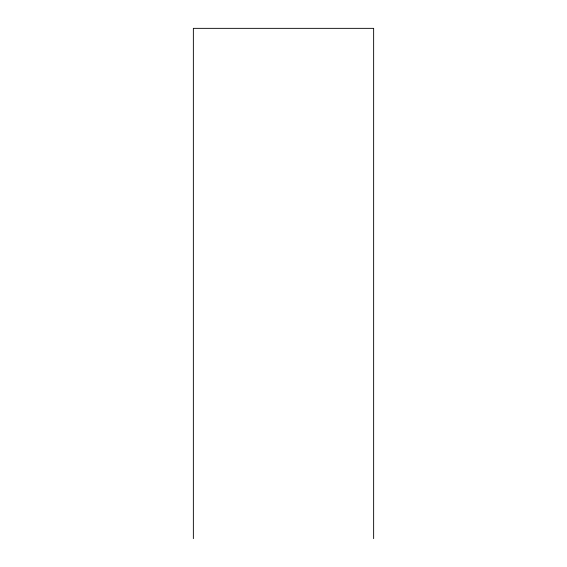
<?xml version="1.0" encoding="UTF-8"?>
<svg xmlns="http://www.w3.org/2000/svg" width="567" height="567" viewBox="0 0 567 567"><rect width="100%" height="100%" fill="white"/><g stroke="black" fill="none" stroke-linecap="round" stroke-linejoin="round"><path stroke-width="0.85" d="M373.639 538.65L373.639 28.35L193.361 28.35L193.361 538.65"/></g></svg>
